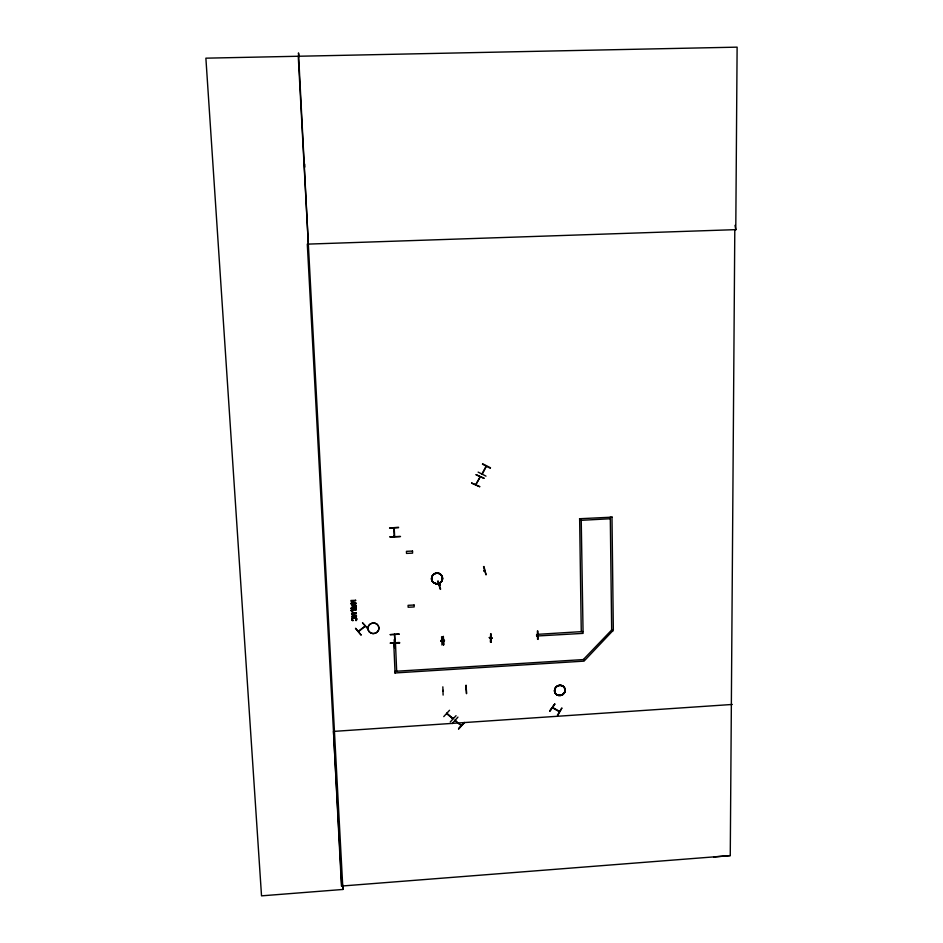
<?xml version="1.0" encoding="UTF-8"?>
<svg xmlns="http://www.w3.org/2000/svg" width="943" height="943" viewBox="0 0 943 943"><rect width="100%" height="100%" fill="white"/><g stroke="black" fill="none" stroke-linecap="round" stroke-linejoin="round"><path stroke-width="1.41" d="M713.804 856.987L730.259 855.596L734.797 229.679L735.776 229.644L737.12 47.15L205.88 58.171L261.529 895.85L342.91 889.461L342.792 885.076M358.269 631.115L358.47 631.727L365.271 626.187M356.654 618.914L356.336 620.482L355.735 620.129M356.654 619.504L356.595 618.49M475.979 484.384L480.164 476.875M482.026 473.834L486.093 466.314M353.165 606.349L353.649 605.536M351.786 619.362L351.904 618.384M447.053 713.804L447.347 713.486M452.746 718.519L452.263 718.071M453.123 718.601L446.711 713.073M455.481 721.089L455.174 720.322M352.293 605.783L352.305 605.052M461.41 725.143L461.304 725.862L460.585 725.037M461.481 725.308L460.962 725.037M355.393 605.1L355.087 606.443L354.12 605.842M355.452 605.371L355.358 606.007M558.869 710.881L559.081 711.116M352.847 605.135L353.177 606.49M356.089 619.575L356.112 618.95M394.127 535.683L394.292 536.673L393.879 527.762M395.223 642.761L394.48 634.191M354.132 605.984L354.273 605.111M485.999 476.144L478.136 472.113M471.641 483.028L479.669 486.729M471.63 483.075L479.728 486.635M352.317 605.194L353 604.699L352.387 604.593M439.426 585.049L440.31 584.577L439.544 585.367M351.197 610.404L351.869 609.414M442.974 690.818L443.293 690.417M465.759 688.944L466.16 689.675L466.066 688.932M454.974 720.546L461.115 725.45M351.81 618.926L352.694 617.453M352.859 605.276L353.012 604.734M353.719 605.312L354.816 604.18A1.214 1.155 -9.1 0 1 355.476 604.322L355.723 606.208M356.56 619.716L356.336 620.482M355.959 605.536L355.582 606.408M354.203 605.477L355.287 605.041M443.41 691.113L442.998 690.429M439.509 585.014L440.287 585.131L440.098 584.483M440.346 585.096L439.355 584.813M393.915 527.962L393.868 528.846M351.256 610.168L352.434 609.308M394.622 643.645L395.565 643.397M444.483 640.863L443.434 640.651L444.424 640.38M361.004 634.981L355.499 628.262L361.075 634.957M476.097 474.8L484.195 478.372L476.144 474.683M482.663 463.791L490.513 467.811M480.14 476.993L475.885 484.443M482.297 474.081L486.399 466.137M351.739 610.404L352.576 609.85L351.857 610.05M353.814 604.993L354.827 604.322M355.924 619.834L355.582 620.482L356.324 620.341M549.793 710.916L554.826 704.044L549.828 710.916M557.396 715.183L561.934 707.957L557.749 715.407M394.704 643.645L394.752 643.279M441.477 640.391L441.713 641.075L440.935 640.733M441.619 641.063L440.758 640.792L441.678 640.674M443.681 640.568L444.365 640.898L444.212 640.226M490.183 638.069L489.405 637.433M491.845 638.328L491.739 637.633M536.484 635.028L537.357 635.547L537.227 634.828M352.104 618.172L354.12 617.04L356.466 618.254M449.54 710.268L443.752 716.621M452.593 717.835L452.286 718.436L453.041 718.212M456.047 715.678L450.247 721.984M457.944 717.128L452.157 723.564M461.492 725.568L455.068 720.688M464.451 722.656L458.616 728.915M464.416 722.621L458.534 728.856L464.321 722.421M612.714 630.843L584.801 660.336L583.599 659.275L611.665 629.995L613.327 629.889L611.983 516.988M394.186 527.738L394.634 536.532M362.489 622.84L368.418 629.252L362.595 622.899M354.403 605.088L355.087 604.935M552.586 707.474L559.682 711.458M489.5 637.739L489.323 637.527M491.94 638.352L490.949 637.774M365 626.235L358.187 631.303M483.889 570.739L483.794 570.503M353.024 618.113L354.615 617.818M440.275 589.375L437.764 581.23M483.948 566.495L486.058 574.735M353.106 617.394L354.132 617.193M536.756 635.535L537.475 635.099L536.756 635.122M537.357 635.499L536.697 635.535M491.02 642.348L490.89 633.837L491.15 642.36M443.54 644.823L443.245 636.56M443.493 644.953L443.304 636.537M394.704 647.853L394.422 639.425L394.657 647.994M439.615 585.367L439.509 584.672M352.14 609.484L353.036 609.025M730.259 855.596L341.79 886.031L307.3 244.131L735.776 229.644L735.01 225.353M732.263 704.456L333.48 731.414L341.46 886.055M395.034 672.96L584.177 661.126L584.153 659.522L394.964 671.333M390.261 634.722L399.101 634.179M390.614 643.008C418.421 642.277 371.389 644.152 399.431 642.478M536.944 634.38L582.927 631.539M393.738 643.385L395.506 643.597M536.98 636.006L583.08 633.378L581.206 518.638M351.562 613.256C362.619 613.516 351.126 611.83 351.609 614.011L353.448 613.752L351.609 614.011M354.002 613.716C359.813 614.011 351.598 612.408 354.108 615.932L356.419 615.791M351.727 616.533L356.454 616.392L356.407 615.649M352.069 620.294L353.012 620.683L351.939 619.999M390.237 634.568L399.089 634.038M355.652 600.337L350.926 600.479L350.961 601.221L352.812 601.115M351.055 603.155C355.287 603.532 350.501 602.294 351.102 603.897L355.817 603.626L355.782 602.883L353.472 603.013L355.782 602.883M355.947 606.243L355.983 606.95L353.566 607.092L352.364 606.219M351.091 607.917C362.183 608.176 351.68 606.373 351.126 608.624L356.053 608.329L356.018 607.622M353.047 609.272L356.1 609.237M353.071 609.838C360.945 610.404 351.621 608.353 353.13 610.899L353.13 610.899M351.185 610.522L351.822 611.205L351.22 610.828M537.416 630.973L537.581 639.33M441.607 636.678L441.972 645.059M489.417 637.786L490.289 637.739M440.841 640.78L441.642 640.745M491.963 637.916L491.244 638.352M444.389 640.875L443.422 640.356M394.716 643.939L395.365 643.244M490.384 642.065L490.666 633.649M398.535 527.255L389.553 528.033L398.559 527.715M579.509 518.733L612.125 517.153M389.942 536.85C400.704 536.885 406.999 535.942 389.966 536.909M442.845 686.822L443.116 695.097M466.42 693.553L466.066 685.148L466.608 693.565M734.797 229.797L735.764 229.762M537.899 631.079L538.064 639.437M394.811 644.022L394.575 643.374M355.004 617.877L352.765 618.302A1.344 1.273 -9.3 0 0 352.34 619.044M354.686 617.052L356.607 618.643M354.992 617.724L355.983 618.561M559.399 711.776L552.504 707.804M550.087 710.951L554.743 703.985M482.439 464.145L490.289 468.247M355.322 617.842L356.077 618.82M394.858 642.784L394.528 634.545M352.599 606.644L355.983 606.95M611.524 629.771L612.856 631.067M353.059 606.42L352.812 605.606M460.714 725.426L460.785 724.813M610.286 517.082L611.665 629.995M610.31 518.744L581.23 520.312M352.812 620.447L352.317 619.174M455.775 720.77L455.092 720.016M581.265 631.645L579.639 518.898M352.588 620.152L352.328 618.891A1.344 1.273 -9.3 0 1 352.753 618.16M536.543 634.945L536.756 635.582M553.152 707.462L553.223 708.169M446.593 713.71L452.711 718.554M483.523 566.602L485.963 574.652M352.47 606.585L352.281 605.642M484.49 570.385L483.912 571.128L484.372 570.326M438.153 580.982L440.64 589.139M440.864 640.427L440.947 641.157L440.711 640.603M298.259 56.25L342.91 889.461M299.249 56.757L298.471 52.891L308.337 244.096M396.673 671.227L395.482 643.515M355.817 603.626L351.102 603.897M356.053 608.329L351.126 608.624M355.087 606.443L354.096 606.49M355.641 600.208C356.089 602.082 351.374 599.618 353.484 603.155M356.089 609.084L356.124 609.803M356.277 612.985L356.313 613.728M352.812 600.974L352.918 603.19M353.448 613.752C355.393 617.064 351.35 614.954 351.739 616.675M352.576 609.85L352.635 610.934M393.773 643.621L395.07 673.208M304.73 164.141L304.86 167.041M443.34 636.419L443.623 644.977M537.05 634.604L537.086 636.23M414.107 605.029L408.083 605.323L408.142 607.245L414.166 606.95L414.107 605.029M412.527 551.054L406.445 551.325L406.516 553.411L412.586 553.128L412.527 551.054M558.574 695.451A5.375 5.045 -25.7 0 0 564.963 688.791A5.375 5.045 -25.7 0 0 556.04 687.082A5.41 5.069 -25.7 0 0 558.562 695.486A5.41 5.069 -25.7 0 0 564.998 688.779A5.41 5.069 -25.7 0 0 556.016 687.07A5.375 5.045 -25.7 0 0 558.574 695.451A5.41 5.069 -25.7 0 0 564.963 688.708A5.363 5.033 -25.7 0 0 555.993 686.964A5.41 5.069 -25.7 0 0 558.527 695.404M558.515 695.309A5.363 5.033 -25.7 0 0 564.892 688.673A5.41 5.069 -25.7 0 0 555.981 686.987A5.363 5.033 -25.7 0 0 558.515 695.309M370.835 633.048A5.564 5.293 -11.3 0 0 378.945 627.967A5.517 5.257 -11.3 0 0 370.434 623.865A5.564 5.293 -11.3 0 0 370.835 633.048A5.517 5.257 -11.3 0 0 378.897 627.92A5.564 5.293 -11.3 0 0 370.422 623.877A5.517 5.257 -11.3 0 0 370.858 632.965M435.784 583.682A5.564 5.34 -17.8 0 0 442.326 576.751A5.528 5.304 -17.8 0 0 433.002 574.853A5.528 5.304 -17.8 0 0 435.784 583.611A5.528 5.304 -17.8 0 0 442.291 576.715A5.517 5.293 -17.8 0 0 433.002 574.865A5.564 5.34 -17.8 0 0 435.784 583.682A5.517 5.293 -17.8 0 0 442.279 576.727A5.564 5.34 -17.8 0 0 432.99 574.876A5.528 5.304 -17.8 0 0 435.819 583.717A5.528 5.304 -17.8 0 0 442.314 576.821A5.528 5.304 -17.8 0 0 433.026 574.959A5.517 5.293 -17.8 0 0 435.784 583.611"/></g></svg>
